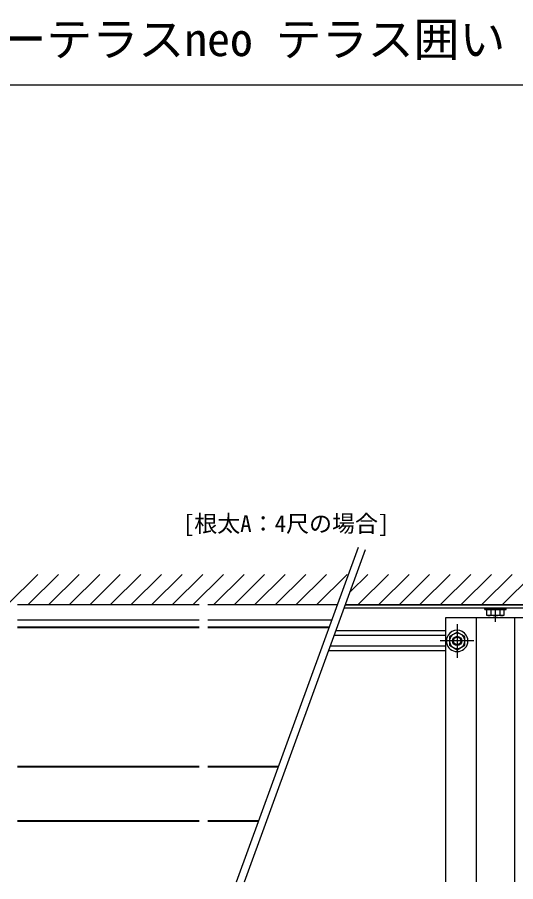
# Model space of a CAD drawing. Units: millimetres, scale not verified. Extents: x -875 to 875, y -1300 to 1294.
# Drawn here: x -470 to -144, y 729 to 1294 of the extents above; entities that cross this region are included whole.
import ezdxf
from ezdxf.enums import TextEntityAlignment as Align

# ---------------------------------------------------------------- set-up
doc = ezdxf.new("R2010")
doc.units = ezdxf.units.MM
doc.header["$LTSCALE"] = 8
for name, color, linetype in [('0-2_USER1', 3, 'Continuous'), ('0-5_YKK_12', 2, 'Continuous'), ('0-6_YKK_13', 4, 'Continuous'), ('0-8_YKK_ZWAK', 7, 'Continuous'), ('0-9_YSS_K', 3, 'Continuous')]:
    doc.layers.add(name, color=color, linetype=linetype)
doc.styles.add('ＭＳ ゴシック', font='')
doc.styles.get('ＭＳ ゴシック').set_extended_font_data('MS Gothic')

msp = doc.modelspace()

# ---------------------------------------------------------------- linework, layer by layer
at = {"layer": '0-5_YKK_12'}
for p, q in [((-351, 910.199), (-469.733, 910.199)), ((-260.8, 910.199), (-345.294, 910.199)), ((-255.48, 910.199), (-65.785, 910.199)), ((-65.785, 910.199), (-255.48, 910.199)), ((-65.785, 908.199), (-256.208, 908.199)), ((-190, 901.699), (-190, 729.327)), ((-125, 901.699), (-190, 901.699)), ((-170, 901.699), (-170, 729.327)), ((-145, 901.699), (-145, 729.327)), ((-190, 893.199), (-261.667, 893.199)), ((-190, 890.199), (-262.759, 890.199)), ((-190, 883.199), (-265.307, 883.199)), ((-190, 880.199), (-266.399, 880.199))]:
    msp.add_line(p, q, dxfattribs=at)
at = {"layer": '0-6_YKK_13'}
for p, q in [((-164.5, 908.199), (-150.5, 908.199)), ((-164.5, 907.199), (-164.5, 908.199)), ((-164.5, 907.199), (-150.5, 907.199)), ((-163.25, 907.199), (-163.25, 903.63)), ((-163.25, 907.199), (-151.75, 907.199)), ((-160.387, 907.199), (-160.387, 903.646)), ((-157.5, 899.199), (-157.5, 908.499)), ((-154.613, 907.199), (-154.613, 903.646)), ((-151.75, 903.63), (-151.75, 907.199)), ((-150.5, 907.199), (-150.5, 908.199)), ((-351, 900.199), (-469.733, 900.199)), ((-264.44, 900.199), (-345.294, 900.199)), ((-162.5, 903.199), (-163.25, 903.632)), ((-152.5, 903.199), (-162.5, 903.199)), ((-152.5, 903.199), (-151.75, 903.632)), ((-351, 895.699), (-469.733, 895.699)), ((-351, 895.199), (-469.733, 895.199)), ((-266.078, 895.699), (-345.294, 895.699)), ((-266.26, 895.199), (-345.294, 895.199)), ((-182.5, 897.699), (-182.5, 875.699)), ((-186.983, 889.884), (-187.5, 889.586)), ((-187.11, 889.811), (-187.5, 889.586)), ((-187.5, 889.586), (-187.5, 884.707)), ((-187.5, 889.586), (-187.5, 884.834)), ((-182.5, 892.472), (-186.983, 889.884)), ((-178.017, 889.884), (-182.5, 892.472)), ((-177.5, 889.586), (-178.017, 889.884)), ((-177.5, 889.586), (-177.862, 889.795)), ((-177.5, 884.834), (-177.5, 889.586)), ((-171.5, 886.699), (-193.5, 886.699)), ((-187.5, 884.834), (-187.5, 883.812)), ((-187.5, 884.707), (-187.5, 883.812)), ((-187.5, 883.812), (-182.5, 880.925)), ((-351, 804.699), (-469.733, 804.699)), ((-351, 804.199), (-469.733, 804.199)), ((-299.199, 804.699), (-345.294, 804.699)), ((-299.381, 804.199), (-345.294, 804.199)), ((-351, 769.199), (-469.733, 769.199)), ((-351, 768.699), (-469.733, 768.699)), ((-312.12, 769.199), (-345.294, 769.199)), ((-312.302, 768.699), (-345.294, 768.699))]:
    msp.add_line(p, q, dxfattribs=at)
msp.add_lwpolyline([(-182.5, 880.925), (-177.5, 883.812), (-177.5, 884.834)], dxfattribs=at)
for radius in [3, 2.4]:
    msp.add_circle((-182.5, 886.699), radius, dxfattribs=at)
for centre, radius, start, end in [((-161.83, 905.755), 2.556, 236.25178, 304.38425), ((-157.5, 912.752), 9.553, 252.41205, 287.58795), ((-153.17, 905.755), 2.556, 235.61575, 303.74822), ((-182.5, 886.699), 7, 32.11583, 147.88417), ((-182.5, 886.699), 7, 147.88417, 190.52433), ((-182.5, 886.699), 5, 142.6168, 203.1324), ((-182.5, 886.699), 5, 142.6168, 203.1324), ((-182.5, 886.699), 5, 37.3832, 142.6168), ((-182.5, 886.699), 5, 37.3832, 142.6168), ((-182.5, 886.699), 5, 336.8676, 37.3832), ((-182.5, 886.699), 5, 336.8676, 37.3832), ((-182.5, 886.699), 7, 349.47567, 32.11583), ((-182.5, 886.699), 7, 190.52433, 270), ((-182.5, 886.699), 5, 203.1324, 336.8676), ((-182.5, 886.699), 5, 203.1324, 336.8676), ((-182.5, 886.699), 7, 270, 349.47567)]:
    msp.add_arc(centre, radius, start, end, dxfattribs=at)
at = {"layer": '0-8_YKK_ZWAK'}
msp.add_line((-875, 1250.2), (875, 1250.2), dxfattribs=at)
at = {"layer": '0-9_YSS_K'}
for p, q in [((-326.633, 729.327), (-247.022, 948.054)), ((-321.312, 729.327), (-242.324, 946.344)), ((-476.413, 910.2), (-456.412, 930.2)), ((-462.942, 910.2), (-442.942, 930.2)), ((-449.472, 910.2), (-429.472, 930.2)), ((-436.002, 910.2), (-416.001, 930.2)), ((-422.531, 910.2), (-402.531, 930.2)), ((-409.061, 910.2), (-389.06, 930.2)), ((-395.59, 910.2), (-375.59, 930.2)), ((-382.12, 910.2), (-362.12, 930.2)), ((-368.65, 910.2), (-348.649, 930.2)), ((-355.179, 910.2), (-335.179, 930.2)), ((-341.709, 910.2), (-321.709, 930.2)), ((-328.239, 910.2), (-308.238, 930.2)), ((-314.768, 910.2), (-294.768, 930.2)), ((-301.298, 910.2), (-281.297, 930.2)), ((-287.828, 910.2), (-267.827, 930.2)), ((-274.357, 910.2), (-254.357, 930.2)), ((-252.385, 918.701), (-240.886, 930.2)), ((-247.416, 910.2), (-227.416, 930.2)), ((-233.946, 910.199), (-213.945, 930.2)), ((-220.476, 910.199), (-200.475, 930.2)), ((-207.005, 910.199), (-187.005, 930.2)), ((-193.535, 910.199), (-173.534, 930.2)), ((-180.065, 910.199), (-160.064, 930.2)), ((-166.594, 910.199), (-146.594, 930.2)), ((-153.124, 910.199), (-133.123, 930.2)), ((-351, 910.2), (-469.733, 910.2)), ((-260.8, 910.2), (-345.294, 910.2)), ((-260.887, 910.2), (-260.751, 910.336)), ((-65.785, 910.199), (-255.479, 910.2))]:
    msp.add_line(p, q, dxfattribs=at)

# ---------------------------------------------------------------- texts
at = {"layer": '0-2_USER1', "style": 'ＭＳ ゴシック'}
for s, height, p in [('スチール折板屋根ふき材／ジーテラスneo テラス囲い 納まり図', 21.99, (-870.705, 1262.291)), ('[根太A：4尺の場合]', 11, (-361.705, 954.558))]:
    msp.add_text(s, height=height, dxfattribs=at).set_placement(p, align=Align.BOTTOM_LEFT)

doc.saveas('drawing.dxf')
